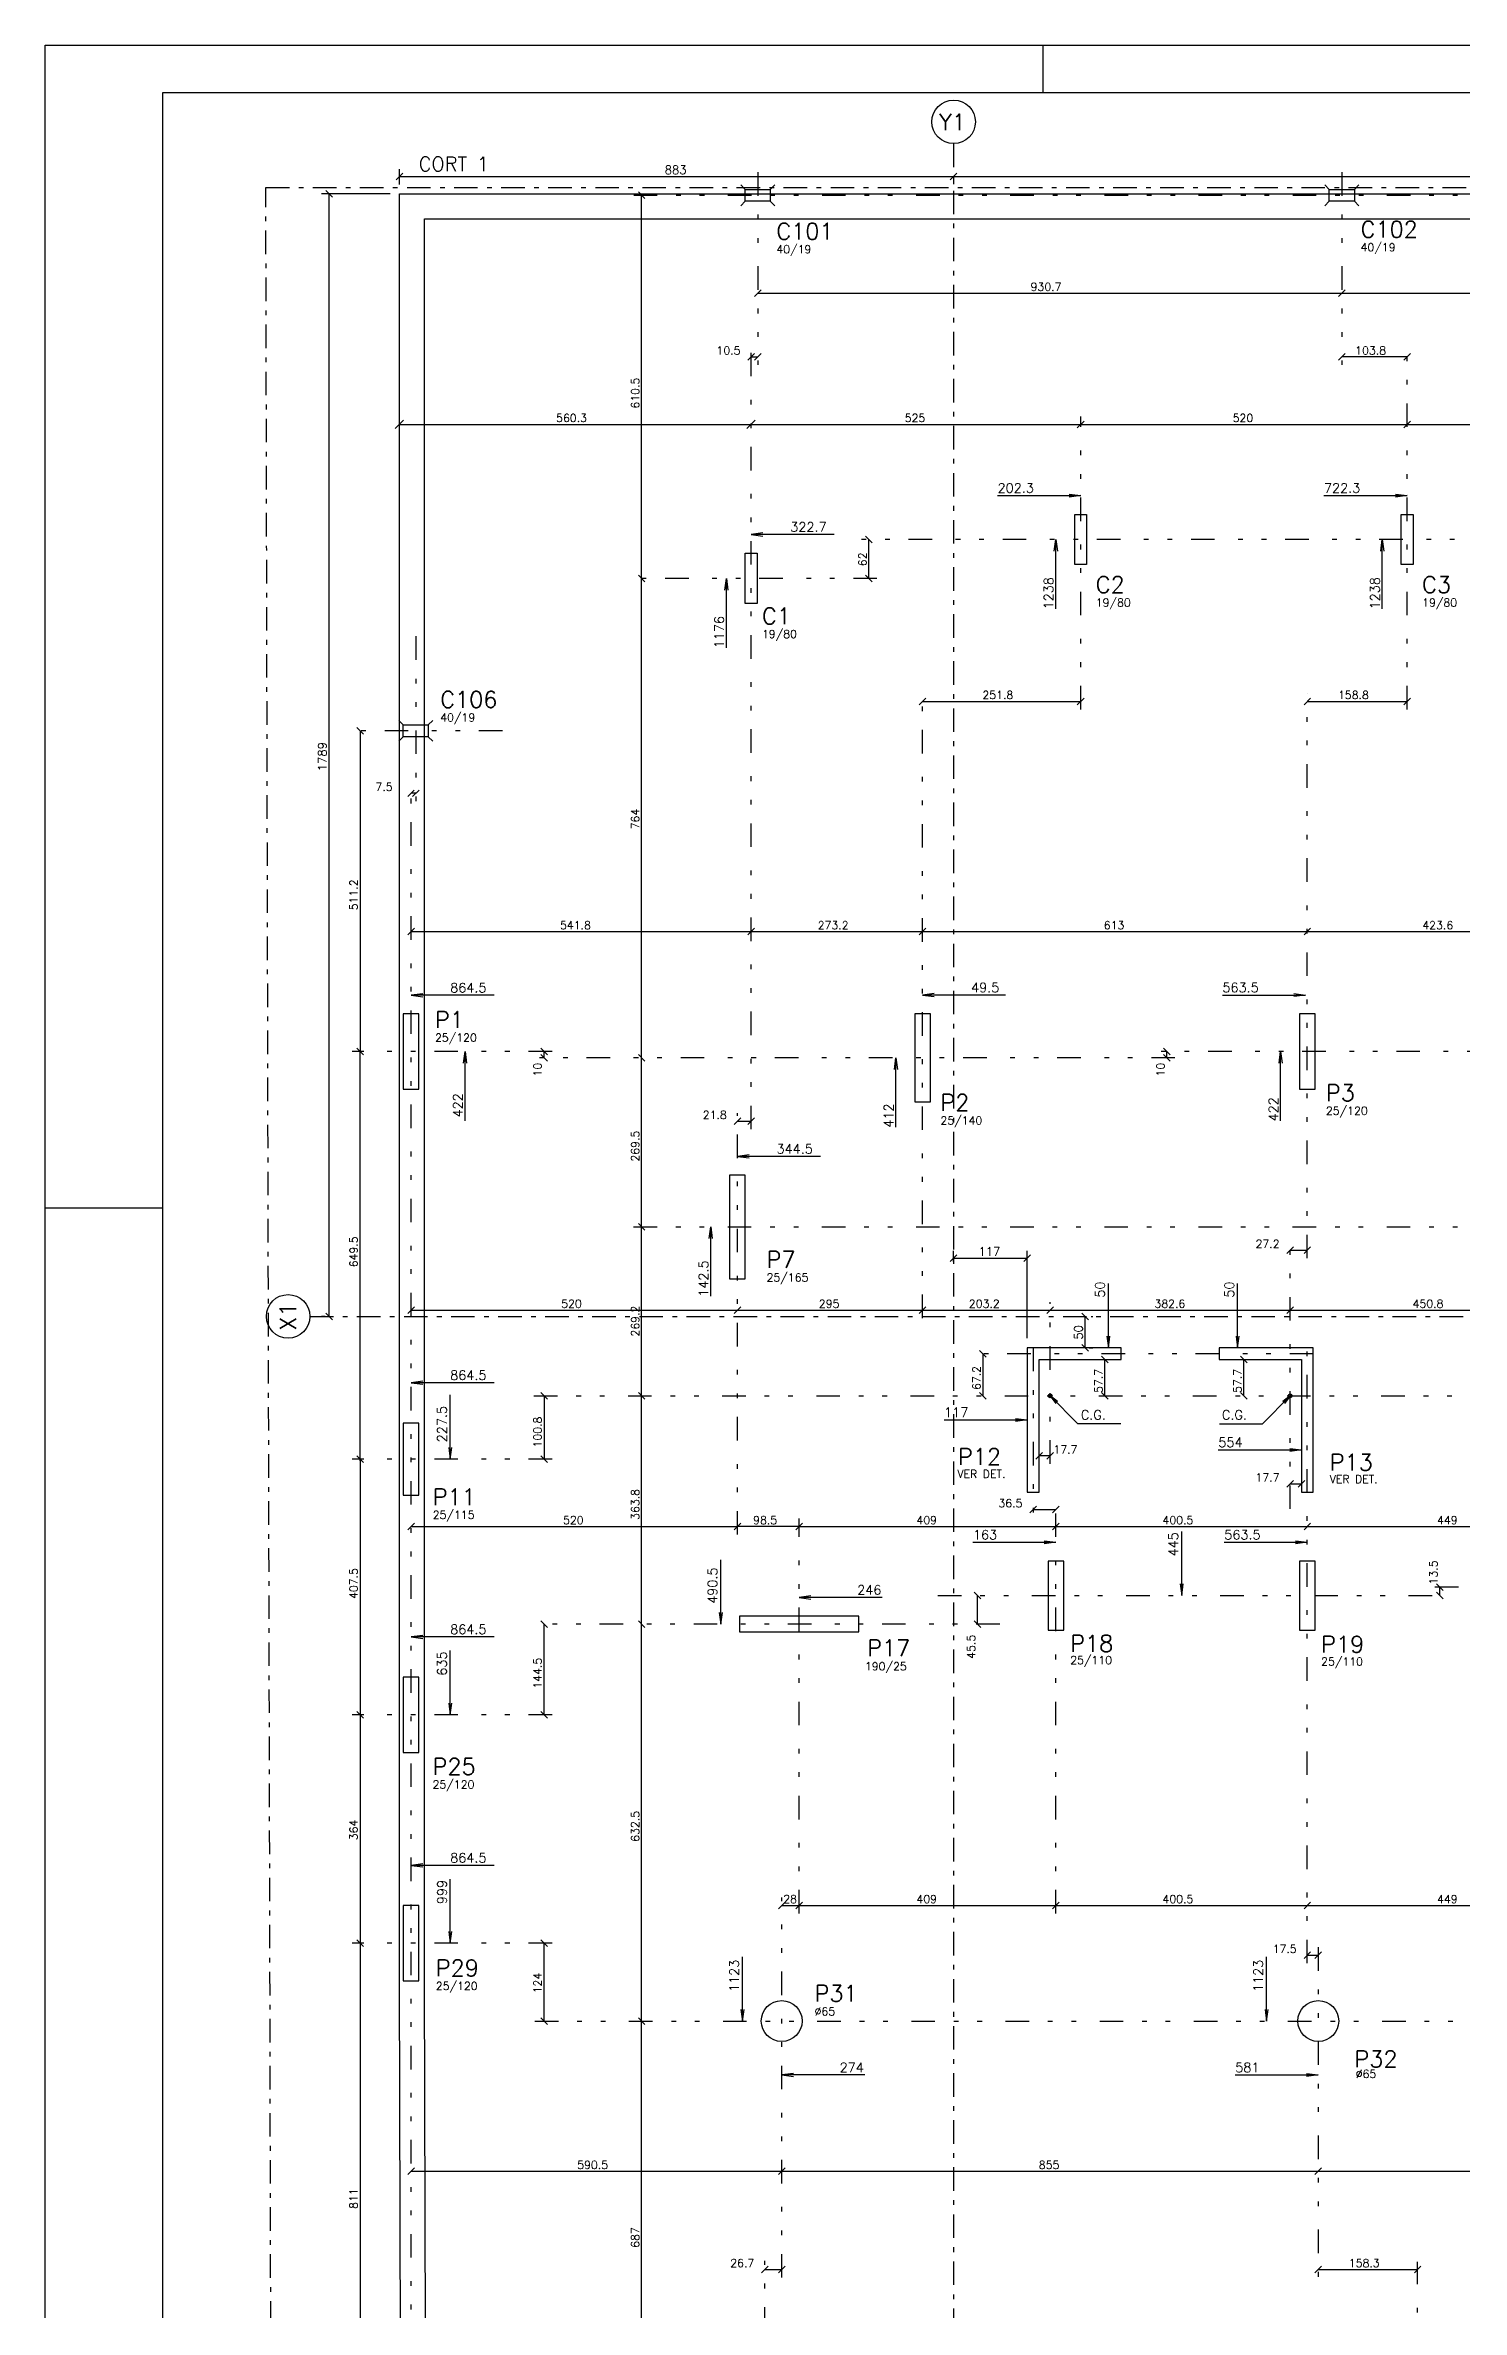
# Model space of a CAD drawing. Extents: x 13140 to 24180, y 0 to 6308.
# Drawn here: x 13140 to 15397, y 2699 to 6308 of the extents above; entities that cross this region are included whole.
import ezdxf

# ---------------------------------------------------------------- set-up
doc = ezdxf.new("R2010")
doc.units = 0
doc.header["$LTSCALE"] = 75
doc.header["$MEASUREMENT"] = 0
doc.linetypes.add('ESTILO_TQS_0003', pattern=[1, 0.5, -0.2, 0.1, -0.2])
doc.linetypes.add('ESTILO_TQS_0004', pattern=[2, 0.5, -0.4, 0.1, -0.4, 0.1, -0.5])
doc.layers.get('0').update_dxf_attribs({"color": 3, "linetype": 'CONTINUOUS'})
for name, color, linetype in [('204', 1, 'ESTILO_TQS_0003'), ('205', 1, 'ESTILO_TQS_0004'), ('212', 3, 'CONTINUOUS'), ('213', 3, 'CONTINUOUS'), ('216', 3, 'CONTINUOUS'), ('220', 5, 'CONTINUOUS'), ('221', 1, 'CONTINUOUS'), ('222', 6, 'CONTINUOUS'), ('233', 6, 'CONTINUOUS'), ('238', 2, 'CONTINUOUS'), ('250', 1, 'CONTINUOUS')]:
    doc.layers.add(name, color=color, linetype=linetype)
doc.styles.get("Standard").update_dxf_attribs({"font": 'ROMANS.SHX'})

msp = doc.modelspace()

# ---------------------------------------------------------------- linework, layer by layer
for p, q in [((13140, 6307.5), (24180, 6307.5)), ((13140, 0), (13140, 6307.5)), ((14730, 6232.5), (14730, 6307.5)), ((13140, 4455), (13327.5, 4455))]:
    msp.add_line(p, q)
at = {"layer": '204'}
for p, q in [((14587.3, 6150.8), (14587.3, 96.7)), ((13561.6, 4281.9), (18552.1, 4281.9))]:
    msp.add_line(p, q, dxfattribs=at)
msp.add_lwpolyline([(13503.4, 874.8), (13491.4, 6080.8), (18491.4, 6080.8), (18505.4, 874.8)], dxfattribs=at)
at = {"layer": '205'}
for p, q in [((14275.2, 6105.3), (14275.2, 5798.1)), ((15205.8, 6105.3), (15205.8, 5798.1)), ((14077.6, 6068.4), (18199.9, 6068.4)), ((14264.7, 4580), (14264.7, 5823.9)), ((15309.7, 5249.2), (15309.7, 5826.2)), ((14789.7, 5249.2), (14789.7, 5716.1)), ((17703, 5519.9), (14435.8, 5519.9)), ((14465.1, 5457.9), (14077.4, 5457.9)), ((13730.3, 5365.6), (13730.3, 5102.7)), ((14537.8, 4279), (14537.8, 5274.7)), ((15150.8, 4374.4), (15150.8, 5274.7)), ((13868.4, 5215.1), (13628.8, 5215.1)), ((13722.8, 2631.9), (13722.8, 5130.7)), ((13947.4, 4703.9), (13628.8, 4703.9)), ((14939.9, 4693.9), (13920.7, 4693.9)), ((15480.3, 4703.9), (14914.4, 4703.9)), ((14242.8, 3934.1), (14242.8, 4605.5)), ((14077.4, 4424.4), (15478.3, 4424.4)), ((15123.6, 3975.1), (15123.6, 4399.9)), ((14741, 4046.9), (14741, 4304.5)), ((15160.3, 4222.4), (14621.1, 4222.4)), ((14713.8, 4231.9), (14713.8, 3961.1)), ((15150.8, 3251), (15150.8, 4231.9)), ((13918.6, 4155.1), (17454.1, 4155.1)), ((13947.4, 4054.4), (13628.8, 4054.4)), ((14750.3, 3330.3), (14750.3, 3986.6)), ((14341.3, 3330.3), (14341.3, 3959.6)), ((14562.1, 3836.9), (15374.6, 3836.9)), ((16291.7, 3850.4), (15345.3, 3850.4)), ((14660.7, 3791.4), (13922.6, 3791.4)), ((13947.4, 3646.9), (13628.8, 3646.9)), ((14313.3, 2750.1), (14313.3, 3355.8)), ((13947.4, 3282.9), (13628.8, 3282.9)), ((15168.3, 3276.5), (15168.3, 2750.1)), ((13920, 3158.9), (15480.3, 3158.9)), ((14286.6, 1315.4), (14286.6, 2776.9)), ((15326.6, 1689.3), (15326.6, 2775.3))]:
    msp.add_line(p, q, dxfattribs=at)
at = {"layer": '212'}
for points in [[(14771.1, 5592.3), (14789.7, 5589.9), (14771.1, 5587.4)], [(15291.1, 5592.3), (15309.7, 5589.9), (15291.1, 5587.4)], [(14283.2, 5530.3), (14264.7, 5527.8), (14283.2, 5525.4)], [(14747.7, 5501.3), (14750.2, 5519.9), (14752.6, 5501.3)], [(15267.7, 5501.3), (15270.2, 5519.9), (15272.6, 5501.3)], [(14222.7, 5439.3), (14225.2, 5457.9), (14227.6, 5439.3)], [(13741.4, 4796), (13722.8, 4793.5), (13741.4, 4791.1)], [(14556.4, 4796.3), (14537.8, 4793.9), (14556.4, 4791.4)], [(15129.2, 4796.3), (15147.8, 4793.9), (15129.2, 4791.4)], [(13806.4, 4685.3), (13808.9, 4703.9), (13811.3, 4685.3)], [(14492.9, 4675.3), (14495.3, 4693.9), (14497.8, 4675.3)], [(15105.9, 4685.3), (15108.3, 4703.9), (15110.8, 4685.3)], [(14261.4, 4539.3), (14242.8, 4536.9), (14261.4, 4534.4)], [(14197.9, 4405.8), (14200.3, 4424.4), (14202.8, 4405.8)], [(14831.3, 4250.4), (14833.8, 4231.9), (14836.2, 4250.4)], [(15037.3, 4250.4), (15039.8, 4231.9), (15042.2, 4250.4)], [(13741.4, 4178.5), (13722.8, 4176), (13741.4, 4173.6)], [(14685.7, 4119.3), (14704.3, 4116.9), (14685.7, 4114.4)], [(13782.9, 4072.9), (13785.3, 4054.4), (13787.8, 4072.9)], [(15122.7, 4071.5), (15141.3, 4069), (15122.7, 4066.6)], [(14731.7, 3924.3), (14750.3, 3921.9), (14731.7, 3919.4)], [(15132.2, 3924.3), (15150.8, 3921.9), (15132.2, 3919.4)], [(14359.9, 3836.3), (14341.3, 3833.9), (14359.9, 3831.4)], [(14948.1, 3855.4), (14950.6, 3836.9), (14953, 3855.4)], [(14213.9, 3809.9), (14216.3, 3791.4), (14218.8, 3809.9)], [(13741.4, 3773.5), (13722.8, 3771), (13741.4, 3768.6)], [(13782.9, 3665.4), (13785.3, 3646.9), (13787.8, 3665.4)], [(13741.4, 3409.5), (13722.8, 3407), (13741.4, 3404.6)], [(13782.9, 3301.4), (13785.3, 3282.9), (13787.8, 3301.4)], [(14248.4, 3177.4), (14250.8, 3158.9), (14253.3, 3177.4)], [(15083.4, 3177.4), (15085.8, 3158.9), (15088.3, 3177.4)], [(14331.9, 3075.3), (14313.3, 3072.9), (14331.9, 3070.4)], [(15149.7, 3075.3), (15168.3, 3072.9), (15149.7, 3070.4)]]:
    msp.add_lwpolyline(points, dxfattribs=at)
at = {"layer": '216'}
for p, q in [((13699, 6092.9), (13709.6, 6103.5)), ((14582, 6092.9), (14592.6, 6103.5)), ((14582, 6092.9), (14592.6, 6103.5)), ((13597.5, 6065.5), (13586.9, 6076.1)), ((14095.5, 6063.1), (14084.9, 6073.7)), ((14269.8, 5907.1), (14280.5, 5917.7)), ((15200.5, 5907.1), (15211.1, 5917.7)), ((14259.3, 5805.6), (14270, 5816.2)), ((14269.8, 5805.6), (14280.5, 5816.2)), ((15211.1, 5816.2), (15200.5, 5805.6)), ((15315, 5816.2), (15304.3, 5805.6)), ((13697.7, 5696.8), (13710.9, 5710)), ((14258, 5696.8), (14271.3, 5710)), ((14784.3, 5698.1), (14795, 5708.7)), ((15304.3, 5698.1), (15315, 5708.7)), ((14457.7, 5514.6), (14447, 5525.2)), ((14095.5, 5452.6), (14084.9, 5463.2)), ((14457.7, 5452.6), (14447, 5463.2)), ((14532.5, 5256.6), (14543.1, 5267.2)), ((14784.3, 5256.6), (14795, 5267.2)), ((15145.5, 5256.6), (15156.1, 5267.2)), ((15304.3, 5256.6), (15315, 5267.2)), ((13636.3, 5220.4), (13646.9, 5209.8)), ((13728, 5120.7), (13717.4, 5110.1)), ((13735.6, 5120.7), (13725, 5110.1)), ((13717.5, 4889.7), (13728.1, 4900.3)), ((14259.3, 4889.7), (14270, 4900.3)), ((14532.5, 4889.7), (14543.1, 4900.3)), ((15145.5, 4889.7), (15156.1, 4900.3)), ((13636.3, 4709.2), (13646.9, 4698.6)), ((13940, 4698.6), (13929.3, 4709.2)), ((13940, 4688.6), (13929.3, 4699.2)), ((14095.5, 4688.6), (14084.9, 4699.2)), ((14932.4, 4698.6), (14921.8, 4709.2)), ((14932.4, 4688.6), (14921.8, 4699.2)), ((14237.5, 4587.5), (14248.1, 4598.1)), ((14259.3, 4587.5), (14270, 4598.1)), ((14095.5, 4419.1), (14084.9, 4429.7)), ((14582, 4369.1), (14592.6, 4379.7)), ((14699, 4369.1), (14709.6, 4379.7)), ((15118.3, 4381.9), (15128.9, 4392.5)), ((15145.5, 4381.9), (15156.1, 4392.5)), ((13717.5, 4286.5), (13728.1, 4297.1)), ((14237.5, 4286.5), (14248.1, 4297.1)), ((14532.5, 4286.5), (14543.1, 4297.1)), ((14735.7, 4286.5), (14746.3, 4297.1)), ((15118.3, 4286.5), (15128.9, 4297.1)), ((13597.5, 4276.6), (13586.9, 4287.2)), ((14802.3, 4276.6), (14791.7, 4287.2)), ((14628.6, 4227.7), (14639.2, 4217.1)), ((14802.3, 4226.6), (14791.7, 4237.2)), ((14833.7, 4207.6), (14823.1, 4218.2)), ((15055, 4207.6), (15044.4, 4218.2)), ((13929.3, 4160.4), (13940, 4149.8)), ((14095.5, 4149.8), (14084.9, 4160.4)), ((14628.6, 4160.4), (14639.2, 4149.8)), ((14833.7, 4149.8), (14823.1, 4160.4)), ((15055, 4149.8), (15044.4, 4160.4)), ((13636.3, 4059.7), (13646.9, 4049.1)), ((13929.3, 4059.7), (13940, 4049.1)), ((14728.6, 4065), (14718, 4054.4)), ((14746.3, 4065), (14735.7, 4054.4)), ((15118.3, 4009.6), (15128.9, 4020.3)), ((15136, 4009.6), (15146.6, 4020.3)), ((14708.5, 3968.6), (14719.1, 3979.2)), ((14745, 3968.6), (14755.6, 3979.2)), ((13717.5, 3941.6), (13728.1, 3952.2)), ((14237.5, 3941.6), (14248.1, 3952.2)), ((14336, 3941.6), (14346.6, 3952.2)), ((14745, 3941.6), (14755.6, 3952.2)), ((15145.5, 3941.6), (15156.1, 3952.2)), ((14630.7, 3831.6), (14620.1, 3842.2)), ((15367.2, 3845.1), (15356.6, 3855.7)), ((15367.2, 3831.6), (15356.6, 3842.2)), ((13940, 3786.1), (13929.3, 3796.7)), ((14095.5, 3786.1), (14084.9, 3796.7)), ((14630.7, 3786.1), (14620.1, 3796.7)), ((13636.3, 3652.2), (13646.9, 3641.6)), ((13940, 3641.6), (13929.3, 3652.2)), ((14308, 3337.8), (14318.6, 3348.4)), ((14336, 3337.8), (14346.6, 3348.4)), ((14745, 3337.8), (14755.6, 3348.4)), ((15145.5, 3337.8), (15156.1, 3348.4)), ((13636.3, 3288.2), (13646.9, 3277.6)), ((13636.3, 3288.2), (13646.9, 3277.6)), ((13940, 3277.6), (13929.3, 3288.2)), ((15145.5, 3258.4), (15156.1, 3269)), ((15163, 3258.4), (15173.6, 3269)), ((13940, 3153.6), (13929.3, 3164.2)), ((14095.5, 3153.6), (14084.9, 3164.2)), ((13717.5, 2914.1), (13728.1, 2924.7)), ((14308, 2914.1), (14318.6, 2924.7)), ((15163, 2914.1), (15173.6, 2924.7)), ((14281.3, 2757.5), (14291.9, 2768.2)), ((14308, 2757.5), (14318.6, 2768.2)), ((15163, 2757.5), (15173.6, 2768.2)), ((15321.3, 2757.5), (15331.9, 2768.2))]:
    msp.add_line(p, q, dxfattribs=at)
at = {"layer": '220'}
for points in [[(18493.6, 1528.8), (18348.6, 1528.8), (18348.6, 839.8), (18077.6, 839.8), (18077.6, 239.8), (17312.6, 239.8), (17312.6, 1087.8), (17177.6, 1087.8), (17177.6, 1507.8), (13709, 1507.8), (13704.3, 3222.9), (13704.3, 6070.8), (18481.4, 6070.8), (18493.6, 1528.8)], [(18453.5, 1568.8), (18308.6, 1568.8), (18308.6, 879.8), (18037.6, 879.8), (18037.6, 279.8), (17352.6, 279.8), (17352.6, 1127.8), (17217.6, 1127.8), (17217.6, 1547.8), (13748.9, 1547.8), (13744.3, 3222.9), (13744.3, 6030.8), (18441.5, 6030.8), (18453.5, 1568.8)]]:
    msp.add_lwpolyline(points, dxfattribs=at)
at = {"layer": '221'}
for p, q in [((14657.3, 5589.9), (14789.7, 5589.9)), ((15177.3, 5589.9), (15309.7, 5589.9)), ((14397, 5527.8), (14264.7, 5527.8)), ((14750.2, 5409.4), (14750.2, 5519.9)), ((15270.2, 5409.4), (15270.2, 5519.9)), ((14225.2, 5347.4), (14225.2, 5457.9)), ((13855.1, 4793.5), (13722.8, 4793.5)), ((14670.1, 4793.9), (14537.8, 4793.9)), ((15015.5, 4793.9), (15147.8, 4793.9)), ((13808.9, 4593.4), (13808.9, 4703.9)), ((14495.3, 4583.4), (14495.3, 4693.9)), ((15108.3, 4593.4), (15108.3, 4703.9)), ((14375.1, 4536.9), (14242.8, 4536.9)), ((14200.3, 4313.9), (14200.3, 4424.4)), ((14833.8, 4231.9), (14833.8, 4334.2)), ((15039.8, 4231.9), (15039.8, 4334.2)), ((13855.1, 4176), (13722.8, 4176)), ((13785.3, 4054.4), (13785.3, 4156.7)), ((14572, 4116.9), (14704.3, 4116.9)), ((15009, 4069), (15141.3, 4069)), ((14950.6, 3836.9), (14950.6, 3939.2)), ((14618, 3921.9), (14750.3, 3921.9)), ((15018.5, 3921.9), (15150.8, 3921.9)), ((14216.3, 3791.4), (14216.3, 3893.7)), ((14473.6, 3833.9), (14341.3, 3833.9)), ((13855.1, 3771), (13722.8, 3771)), ((13785.3, 3646.9), (13785.3, 3749.2)), ((13855.1, 3407), (13722.8, 3407)), ((13785.3, 3282.9), (13785.3, 3385.2)), ((14250.8, 3158.9), (14250.8, 3261.2)), ((15085.8, 3158.9), (15085.8, 3261.2)), ((14445.6, 3072.9), (14313.3, 3072.9)), ((15036, 3072.9), (15168.3, 3072.9))]:
    msp.add_line(p, q, dxfattribs=at)
at = {"layer": '222'}
for p, q in [((13140, 6307.5), (13140, 6307.5)), ((13327.5, 6232.5), (24105, 6232.5)), ((13327.5, 75), (13327.5, 6232.5)), ((14255.2, 6077.9), (14248.1, 6084.9)), ((14295.2, 6077.9), (14302.2, 6084.9)), ((15185.8, 6077.9), (15178.7, 6084.9)), ((15225.8, 6077.9), (15232.9, 6084.9)), ((14255.2, 6058.9), (14248.1, 6051.8)), ((14295.2, 6058.9), (14302.2, 6051.8)), ((15185.8, 6058.9), (15178.7, 6051.8)), ((15225.8, 6058.9), (15232.9, 6051.8)), ((13710.3, 5224.6), (13703.2, 5231.7)), ((13710.3, 5205.6), (13703.2, 5198.5)), ((13750.3, 5224.6), (13757.4, 5231.7)), ((13750.3, 5205.6), (13757.4, 5198.5))]:
    msp.add_line(p, q, dxfattribs=at)
for points in [[(14295.2, 6058.9), (14255.2, 6058.9), (14255.2, 6077.9), (14295.2, 6077.9), (14295.2, 6058.9)], [(15225.8, 6058.9), (15185.8, 6058.9), (15185.8, 6077.9), (15225.8, 6077.9), (15225.8, 6058.9)], [(14780.2, 5479.9), (14780.2, 5559.9), (14799.2, 5559.9), (14799.2, 5479.9), (14780.2, 5479.9)], [(15300.2, 5479.9), (15300.2, 5559.9), (15319.2, 5559.9), (15319.2, 5479.9), (15300.2, 5479.9)], [(14255.2, 5417.9), (14255.2, 5497.9), (14274.2, 5497.9), (14274.2, 5417.9), (14255.2, 5417.9)], [(13750.3, 5205.6), (13710.3, 5205.6), (13710.3, 5224.6), (13750.3, 5224.6), (13750.3, 5205.6)], [(13710.3, 4643.9), (13735.3, 4643.9), (13735.3, 4763.9), (13710.3, 4763.9), (13710.3, 4643.9)], [(14525.3, 4623.9), (14550.3, 4623.9), (14550.3, 4763.9), (14525.3, 4763.9), (14525.3, 4623.9)], [(15138.3, 4643.9), (15163.3, 4643.9), (15163.3, 4763.9), (15138.3, 4763.9), (15138.3, 4643.9)], [(14230.3, 4341.9), (14255.3, 4341.9), (14255.3, 4506.9), (14230.3, 4506.9), (14230.3, 4341.9)], [(14704.3, 4001.9), (14704.3, 4001.9), (14723.3, 4001.9), (14723.3, 4212.9), (14854.3, 4212.9), (14854.3, 4231.9), (14704.3, 4231.9), (14704.3, 4001.9)], [(15141.3, 4001.9), (15160.3, 4001.9), (15160.3, 4231.9), (15010.3, 4231.9), (15010.3, 4212.9), (15141.3, 4212.9), (15141.3, 4001.9)], [(13710.3, 3996.9), (13735.3, 3996.9), (13735.3, 4111.9), (13710.3, 4111.9), (13710.3, 3996.9)], [(14737.8, 3781.9), (14762.8, 3781.9), (14762.8, 3891.9), (14737.8, 3891.9), (14737.8, 3781.9)], [(15138.3, 3781.9), (15163.3, 3781.9), (15163.3, 3891.9), (15138.3, 3891.9), (15138.3, 3781.9)], [(14436.3, 3778.9), (14436.3, 3803.9), (14246.3, 3803.9), (14246.3, 3778.9), (14436.3, 3778.9)], [(13710.3, 3586.9), (13735.3, 3586.9), (13735.3, 3706.9), (13710.3, 3706.9), (13710.3, 3586.9)], [(13710.3, 3222.9), (13735.3, 3222.9), (13735.3, 3342.9), (13710.3, 3342.9), (13710.3, 3222.9)]]:
    msp.add_lwpolyline(points, dxfattribs=at)
for centre, radius in [((14741, 4155.1), 3), ((14741, 4155.1), 2), ((15123.6, 4155.1), 3), ((15123.6, 4155.1), 2), ((14313.3, 3158.9), 32.5), ((15168.3, 3158.9), 32.5)]:
    msp.add_circle(centre, radius, dxfattribs=at)
at = {"layer": '238'}
for centre in [(14587.3, 6185.5), (13526.9, 4281.9)]:
    msp.add_circle(centre, 34.7, dxfattribs=at)
at = {"layer": '250'}
for p, q in [((13704.3, 6085.8), (13704.3, 6110.2)), ((13689.3, 6070.8), (13580.2, 6070.8)), ((13592.2, 4281.9), (13592.2, 6070.8)), ((13704.3, 6098.2), (14587.3, 6098.2)), ((14090.2, 5457.9), (14090.2, 6068.4)), ((14587.3, 6098.2), (16984.3, 6098.2)), ((14587.3, 6098), (14587.3, 6086.2)), ((14275.2, 5912.4), (15205.8, 5912.4)), ((15205.8, 5912.4), (16089.8, 5912.4)), ((14264.7, 5810.9), (14275.2, 5810.9)), ((15309.7, 5810.9), (15205.8, 5810.9)), ((13704.3, 5703.4), (14264.7, 5703.4)), ((14264.7, 5703.4), (14789.7, 5703.4)), ((14789.7, 5703.4), (15309.7, 5703.4)), ((15309.7, 5703.4), (15829.7, 5703.4)), ((14452.4, 5457.9), (14452.4, 5519.9)), ((14090.2, 4693.9), (14090.2, 5457.9)), ((14537.8, 5261.9), (14789.7, 5261.9)), ((15150.8, 5261.9), (15309.7, 5261.9)), ((13641.6, 5215.1), (13641.6, 4703.9)), ((13730.3, 5115.4), (13722.7, 5115.4)), ((13722.8, 4895), (14264.7, 4895)), ((14264.7, 4895), (14537.8, 4895)), ((14537.8, 4895), (15150.8, 4895)), ((15150.8, 4895), (15574.4, 4895)), ((13641.6, 4051.9), (13641.6, 4703.9)), ((13934.7, 4693.9), (13934.7, 4703.9)), ((14090.2, 4424.4), (14090.2, 4693.9)), ((14927.1, 4693.9), (14927.1, 4703.9)), ((14242.8, 4592.8), (14264.7, 4592.8)), ((14090.2, 4155.1), (14090.2, 4424.4)), ((14587.3, 4369.2), (14587.3, 4386.4)), ((14587.3, 4374.4), (14704.3, 4374.4)), ((14704.3, 4246.9), (14704.3, 4386.4)), ((15123.6, 4387.2), (15150.8, 4387.2)), ((13586.2, 4281.9), (13580.2, 4281.9)), ((13722.8, 4291.8), (14242.8, 4291.8)), ((14242.8, 4291.8), (14537.8, 4291.8)), ((14537.8, 4291.8), (14741, 4291.8)), ((14741, 4291.8), (15123.6, 4291.8)), ((14797, 4231.9), (14797, 4281.9)), ((14806.4, 4281.9), (14809, 4281.9)), ((15123.6, 4291.8), (15574.4, 4291.8)), ((14633.9, 4222.4), (14633.9, 4155.1)), ((14803.2, 4231.9), (14809, 4231.9)), ((14828.4, 4155.1), (14828.4, 4212.9)), ((15049.7, 4155.1), (15049.7, 4212.9)), ((13934.7, 4155.1), (13934.7, 4054.4)), ((14090.2, 3791.4), (14090.2, 4155.1)), ((13641.6, 4051.9), (13641.6, 3646.9)), ((14741, 4059.7), (14723.3, 4059.7)), ((15123.6, 4014.9), (15141.3, 4014.9)), ((14713.8, 3973.9), (14750.3, 3973.9)), ((13722.8, 3946.9), (14242.8, 3946.9)), ((14341.3, 3946.9), (14242.8, 3946.9)), ((14341.3, 3946.9), (14750.3, 3946.9)), ((14750.3, 3946.9), (15150.8, 3946.9)), ((15150.8, 3946.9), (15599.8, 3946.9)), ((14625.4, 3791.4), (14625.4, 3836.9)), ((15361.9, 3836.9), (15361.9, 3850.4)), ((13934.7, 3646.9), (13934.7, 3791.4)), ((14090.2, 3158.9), (14090.2, 3791.4)), ((13641.6, 3646.9), (13641.6, 3282.9)), ((14313.3, 3343.1), (14341.3, 3343.1)), ((14341.3, 3343.1), (14750.3, 3343.1)), ((14750.3, 3343.1), (15150.8, 3343.1)), ((15150.8, 3343.1), (15599.8, 3343.1)), ((13641.6, 3282.9), (13641.6, 2471.9)), ((13934.7, 3158.9), (13934.7, 3282.9)), ((15150.8, 3263.7), (15168.3, 3263.7)), ((14090.2, 2471.9), (14090.2, 3158.9)), ((13722.8, 2919.4), (14313.3, 2919.4)), ((14313.3, 2919.4), (15168.3, 2919.4)), ((15168.3, 2919.4), (15785.8, 2919.4)), ((14286.6, 2762.9), (14313.3, 2762.9)), ((15168.3, 2762.9), (15326.6, 2762.9))]:
    msp.add_line(p, q, dxfattribs=at)
for points in [[(14853.8, 4110.8), (14785.3, 4110.8), (14741, 4155.1), (14752.9, 4146), (14741, 4155.1), (14750.2, 4143.2)], [(15010.8, 4110.8), (15079.3, 4110.8), (15123.6, 4155.1), (15111.7, 4146), (15123.6, 4155.1), (15114.5, 4143.2)]]:
    msp.add_lwpolyline(points, dxfattribs=at)

# ---------------------------------------------------------------- texts
at = {"layer": '212'}
for s, p in [('202.3', (14657.3, 5594.4)), ('722.3', (15177.3, 5594.4)), ('322.7', (14327, 5532.4)), ('864.5', (13785.1, 4798.1)), ('49.5', (14615.1, 4798.4)), ('563.5', (15015.5, 4798.4)), ('344.5', (14305.1, 4541.4)), ('864.5', (13785.1, 4180.6)), ('117', (14572, 4121.4)), ('554', (15009, 4073.6)), ('163', (14618, 3926.4)), ('563.5', (15018.5, 3926.4)), ('246', (14433.6, 3838.4)), ('864.5', (13785.1, 3775.6)), ('864.5', (13785.1, 3411.6)), ('274', (14405.6, 3077.4)), ('581', (15036, 3077.4))]:
    msp.add_text(s, height=15, dxfattribs=at).set_placement(p)
for s, p in [('1238', (14746.1, 5408.5)), ('1238', (15266.1, 5408.5)), ('1176', (14221.1, 5346.5)), ('422', (13804.8, 4598.8)), ('412', (14491.3, 4582.5)), ('422', (15104.3, 4592.5)), ('142.5', (14196.3, 4313)), ('50', (14828, 4311.7)), ('50', (15034, 4311.7)), ('227.5', (13779.6, 4081.2)), ('445', (14944.8, 3899.2)), ('490.5', (14210.6, 3823.7)), ('635', (13779.6, 3709.2)), ('999', (13779.6, 3345.2)), ('1123', (14245.1, 3205.1)), ('1123', (15080.1, 3205.1))]:
    msp.add_text(s, height=15, rotation=90, dxfattribs=at).set_placement(p)
at = {"layer": '213'}
for s, p in [('40/19', (14304.8, 5976.1)), ('40/19', (15235.7, 5979.2)), ('19/80', (14813.7, 5413)), ('19/80', (15333.7, 5413)), ('19/80', (14281.9, 5362.9)), ('40/19', (13769.3, 5229.9)), ('25/120', (13760.9, 4719.7)), ('25/140', (14566.3, 4587.6)), ('25/120', (15180.4, 4603.1)), ('25/165', (14289.2, 4337.4)), ('VER DET.', (14593.3, 4024.3)), ('VER DET.', (15186.4, 4016.1)), ('25/115', (13757.3, 3959.2)), ('190/25', (14445.9, 3717.8)), ('25/110', (14773, 3727.6)), ('25/110', (15172.8, 3725.4)), ('25/120', (13757.1, 3529.5)), ('25/120', (13762.2, 3208.4)), ('%%c65', (14365.7, 3167.9)), ('%%c65', (15227.9, 3068.2))]:
    msp.add_text(s, height=12.75, dxfattribs=at).set_placement(p)
at = {"layer": '216'}
for s, height, p in [('883', 13.5, (14126.9, 6102.2)), ('930.7', 12.75, (14709.9, 5916.2)), ('10.5', 12.75, (14209.4, 5814.7)), ('103.8', 12.75, (15227.1, 5814.7)), ('560.3', 12.75, (13953.9, 5707.2)), ('525', 12.75, (14509.3, 5707.2)), ('520', 12.75, (15031.8, 5707.2)), ('251.8', 12.75, (14633.1, 5265.8)), ('158.8', 12.75, (15199.6, 5265.8)), ('7.5', 12.75, (13666.1, 5119.3)), ('541.8', 12.75, (13960.1, 4898.8)), ('273.2', 12.75, (14370.6, 4898.8)), ('613', 12.75, (14826.5, 4898.8)), ('423.6', 12.75, (15334, 4898.8)), ('21.8', 12.75, (14187.6, 4596.6)), ('27.2', 12.75, (15068.3, 4391)), ('117', 13.5, (14626.9, 4378.5)), ('520', 12.75, (13962, 4295.6)), ('295', 12.75, (14372.5, 4295.6)), ('203.2', 12.75, (14611.5, 4295.6)), ('382.6', 12.75, (14907.2, 4295.6)), ('450.8', 12.75, (15318.5, 4295.6)), ('C.G.', 15, (14789.9, 4117.4)), ('C.G.', 15, (15014.7, 4117.4)), ('17.7', 12.75, (14746.3, 4063.5)), ('17.7', 12.75, (15068.3, 4018.8)), ('36.5', 12.75, (14658.6, 3977.7)), ('520', 12.75, (13965, 3950.7)), ('98.5', 12.75, (14267.8, 3950.7)), ('409', 12.75, (14528, 3950.7)), ('400.5', 12.75, (14920, 3950.7)), ('449', 12.75, (15357.5, 3950.7)), ('28', 12.75, (14315.8, 3346.9)), ('409', 12.75, (14528, 3346.9)), ('400.5', 12.75, (14920, 3346.9)), ('449', 12.75, (15357.5, 3346.9)), ('17.5', 12.75, (15095.6, 3267.5)), ('590.5', 12.75, (13987.5, 2923.2)), ('855', 12.75, (14723, 2923.2)), ('26.7', 12.75, (14231.4, 2766.7)), ('158.3', 12.75, (15216.9, 2766.7))]:
    msp.add_text(s, height=height, dxfattribs=at).set_placement(p)
for s, height, p in [('610.5', 12.75, (14086.3, 5728.6)), ('62', 12.75, (14448.5, 5477.4)), ('1789', 13.5, (13588.2, 5150.7)), ('764', 12.75, (14086.3, 5058)), ('511.2', 12.75, (13637.7, 4928.9)), ('10', 12.75, (13930.8, 4664.1)), ('10', 12.75, (14923.3, 4664.1)), ('269.5', 12.75, (14086.3, 4528.5)), ('649.5', 12.75, (13637.7, 4360)), ('269.2', 12.75, (14086.3, 4249.7)), ('50', 13.5, (14792.9, 4244.7)), ('67.2', 12.75, (14630.1, 4164.5)), ('57.7', 12.75, (14824.6, 4159.8)), ('57.7', 12.75, (15045.9, 4159.8)), ('100.8', 12.75, (13930.8, 4072.9)), ('363.8', 12.75, (14086.3, 3957.6)), ('407.5', 12.75, (13637.7, 3831.5)), ('13.5', 12.75, (15358.1, 3854.6)), ('45.5', 12.75, (14621.6, 3736.1)), ('144.5', 12.75, (13930.8, 3688.5)), ('364', 12.75, (13637.7, 3447)), ('632.5', 12.75, (14086.3, 3444.5)), ('124', 12.75, (13930.8, 3203)), ('811', 12.75, (13637.7, 2859.5)), ('687', 12.75, (14086.3, 2797.5))]:
    msp.add_text(s, height=height, rotation=90, dxfattribs=at).set_placement(p)
at = {"layer": '220'}
for s, p in [('C102', (15235.7, 6001.1)), ('C101', (14304.8, 5998)), ('C2', (14813.7, 5434.9)), ('C3', (15333.7, 5434.9)), ('C1', (14281.9, 5384.8)), ('C106', (13769.3, 5251.8)), ('P1', (13760.9, 4741.5)), ('P2', (14566.3, 4609.5)), ('P3', (15180.4, 4625)), ('P7', (14289.2, 4359.3)), ('P12', (14594.2, 4045.2)), ('P13', (15186.5, 4036.2)), ('P11', (13757.3, 3981)), ('P17', (14449.6, 3740.4)), ('P18', (14773, 3747.5)), ('P19', (15172.8, 3746.2)), ('P25', (13757.1, 3551.4)), ('P29', (13762.2, 3230.3)), ('P31', (14365.7, 3189.8)), ('P32', (15225.9, 3085.2))]:
    msp.add_text(s, height=26.25, dxfattribs=at).set_placement(p)
at = {"layer": '222'}
msp.add_text('Y1', height=26.25, dxfattribs=at).set_placement((14564.2, 6172))
msp.add_text('X1', height=26.25, rotation=90, dxfattribs=at).set_placement((13539.8, 4258.9))
at = {"layer": '233'}
msp.add_text('CORT 1', height=22.5, dxfattribs=at).set_placement((13735, 6107.1))

doc.saveas('drawing.dxf')
